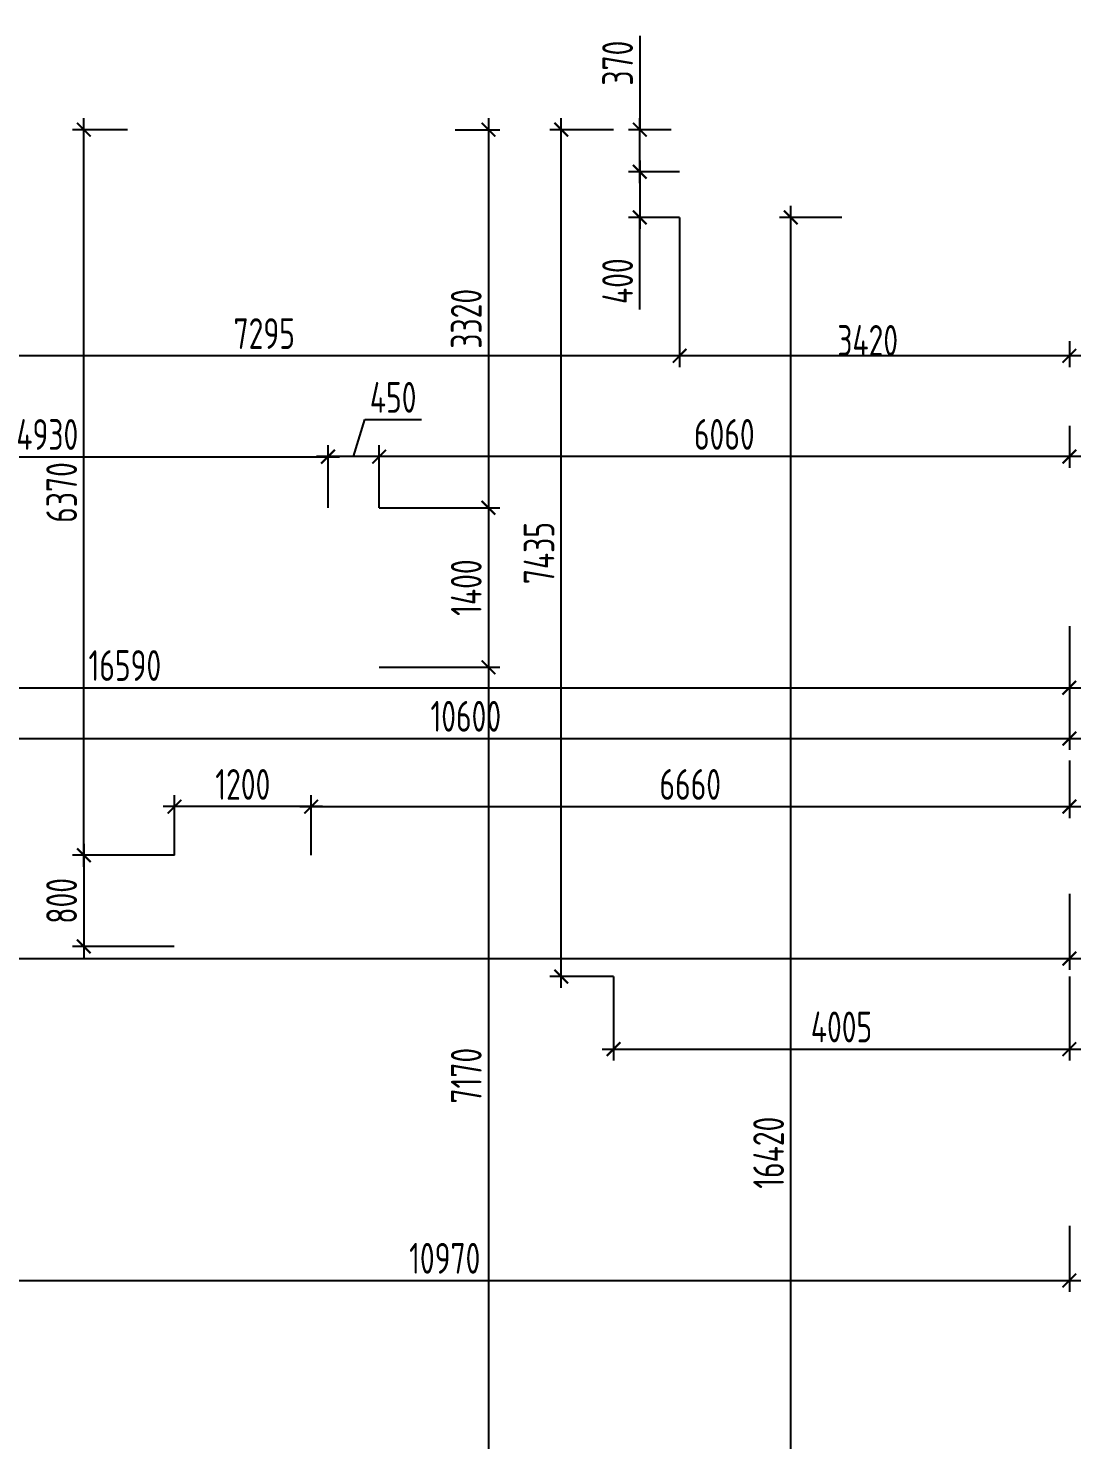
# Model space of a CAD drawing. Header units: millimetres. Extents: x -346952 to 536090, y 55086 to 131231.
# Drawn here: x 520497 to 529739, y 71105 to 83497 of the extents above; entities that cross this region are included whole.
import ezdxf

# ---------------------------------------------------------------- set-up
doc = ezdxf.new("R2010")
doc.units = ezdxf.units.MM
doc.layers.add('Размеры кровли ВК', color=14, linetype='Continuous', lineweight=9)
doc.layers.add('РАЗМЕРЫ КРОВЛИ ОВ', color=204, linetype='Continuous')
doc.layers.get('0').off()
doc.styles.add('ISOCPEUR', font='isocpeur.ttf', dxfattribs={"width": 0.7})
doc.dimstyles.new('R_100', dxfattribs={"dimtxt": 270, "dimasz": 120, "dimexe": 100, "dimexo": 0, "dimgap": 60, "dimtad": 1, "dimdec": 0, "dimrnd": 5, "dimzin": 0, "dimdsep": 46, "dimtxsty": 'ISOCPEUR', "dimblk": 'ARCHTICK', "dimcen": 0, "dimdle": 100, "dimclrd": 256, "dimclre": 256, "dimclrt": 256, "dimadec": 0, "dimazin": 0, "dimtfac": 2, "dimtdec": 0, "dimtofl": 0, "dimtmove": 1, "dimatfit": 3, "dimfxl": 1, "dimtvp": 3, "dimtolj": 1, "dimtzin": 0, "dimarcsym": 0})

# ---------------------------------------------------------------- blocks, each defined once
blk = doc.blocks.new('_ArchTick')
at = {"color": 0, "linetype": 'ByBlock', "const_width": 0.15}
blk.add_lwpolyline([(-0.5, -0.5), (0.5, 0.5)], dxfattribs=at)
blk = doc.blocks.new('*D2098')
at = {"layer": 'РАЗМЕРЫ КРОВЛИ ОВ', "lineweight": -2, "transparency": 16777216}
for p, q in [((529639, 78248), (529639, 77607)), ((512951, 77707), (529739, 77707)), ((513051, 74790), (513051, 77807))]:
    blk.add_line(p, q, dxfattribs=at)
at = {"layer": 'РАЗМЕРЫ КРОВЛИ ОВ', "lineweight": -2, "transparency": 16777216, "xscale": 120, "yscale": 120, "zscale": 120, "rotation": 180}
blk.add_blockref('_ArchTick', (513051, 77707), dxfattribs=at)
at = {"layer": 'РАЗМЕРЫ КРОВЛИ ОВ', "lineweight": -2, "transparency": 16777216, "xscale": 120, "yscale": 120, "zscale": 120}
blk.add_blockref('_ArchTick', (529639, 77707), dxfattribs=at)
at = {"layer": 'РАЗМЕРЫ КРОВЛИ ОВ', "transparency": 16777216, "insert": (521345, 77902), "char_height": 270, "attachment_point": 5, "style": 'ISOCPEUR'}
blk.add_mtext('\\A1;16590', dxfattribs=at)
blk = doc.blocks.new('*D2110')
at = {"layer": 'РАЗМЕРЫ КРОВЛИ ОВ', "lineweight": -2, "transparency": 16777216}
for p, q in [((526217, 81836), (526217, 80521)), ((529639, 80750), (529639, 80521)), ((529739, 80621), (526117, 80621))]:
    blk.add_line(p, q, dxfattribs=at)
at = {"layer": 'РАЗМЕРЫ КРОВЛИ ОВ', "lineweight": -2, "transparency": 16777216, "xscale": 120, "yscale": 120, "zscale": 120, "rotation": 180}
blk.add_blockref('_ArchTick', (526217, 80621), dxfattribs=at)
at = {"layer": 'РАЗМЕРЫ КРОВЛИ ОВ', "lineweight": -2, "transparency": 16777216, "xscale": 120, "yscale": 120, "zscale": 120}
blk.add_blockref('_ArchTick', (529639, 80621), dxfattribs=at)
at = {"layer": 'РАЗМЕРЫ КРОВЛИ ОВ', "transparency": 16777216, "insert": (527868, 80756), "char_height": 270, "attachment_point": 5, "style": 'ISOCPEUR'}
blk.add_mtext('\\A1;3420', dxfattribs=at)
blk = doc.blocks.new('*D2111')
at = {"layer": 'РАЗМЕРЫ КРОВЛИ ОВ', "lineweight": -2, "transparency": 16777216}
for p, q in [((518921, 82486), (518921, 80521)), ((526217, 81836), (526217, 80521)), ((526317, 80621), (518821, 80621))]:
    blk.add_line(p, q, dxfattribs=at)
at = {"layer": 'РАЗМЕРЫ КРОВЛИ ОВ', "lineweight": -2, "transparency": 16777216, "xscale": 120, "yscale": 120, "zscale": 120, "rotation": 180}
blk.add_blockref('_ArchTick', (518921, 80621), dxfattribs=at)
at = {"layer": 'РАЗМЕРЫ КРОВЛИ ОВ', "lineweight": -2, "transparency": 16777216, "xscale": 120, "yscale": 120, "zscale": 120}
blk.add_blockref('_ArchTick', (526217, 80621), dxfattribs=at)
at = {"layer": 'РАЗМЕРЫ КРОВЛИ ОВ', "transparency": 16777216, "insert": (522569, 80816), "char_height": 270, "attachment_point": 5, "style": 'ISOCPEUR'}
blk.add_mtext('\\A1;7295', dxfattribs=at)
blk = doc.blocks.new('*D2112')
at = {"layer": 'РАЗМЕРЫ КРОВЛИ ОВ', "lineweight": -2, "transparency": 16777216}
for p, q in [((529639, 80006), (529639, 79636)), ((523579, 79286), (523579, 79836)), ((529739, 79736), (523479, 79736))]:
    blk.add_line(p, q, dxfattribs=at)
at = {"layer": 'РАЗМЕРЫ КРОВЛИ ОВ', "lineweight": -2, "transparency": 16777216, "xscale": 120, "yscale": 120, "zscale": 120, "rotation": 180}
blk.add_blockref('_ArchTick', (523579, 79736), dxfattribs=at)
at = {"layer": 'РАЗМЕРЫ КРОВЛИ ОВ', "lineweight": -2, "transparency": 16777216, "xscale": 120, "yscale": 120, "zscale": 120}
blk.add_blockref('_ArchTick', (529639, 79736), dxfattribs=at)
at = {"layer": 'РАЗМЕРЫ КРОВЛИ ОВ', "transparency": 16777216, "insert": (526609, 79931), "char_height": 270, "attachment_point": 5, "style": 'ISOCPEUR'}
blk.add_mtext('\\A1;6060', dxfattribs=at)
blk = doc.blocks.new('*D2113')
at = {"layer": 'РАЗМЕРЫ КРОВЛИ ОВ', "lineweight": -2, "transparency": 16777216}
for p, q in [((523354, 79736), (523452, 80061)), ((523452, 80061), (523950, 80061)), ((523129, 79286), (523129, 79836)), ((523579, 79286), (523579, 79836)), ((523679, 79736), (523029, 79736))]:
    blk.add_line(p, q, dxfattribs=at)
at = {"layer": 'РАЗМЕРЫ КРОВЛИ ОВ', "lineweight": -2, "transparency": 16777216, "xscale": 120, "yscale": 120, "zscale": 120, "rotation": 180}
blk.add_blockref('_ArchTick', (523129, 79736), dxfattribs=at)
at = {"layer": 'РАЗМЕРЫ КРОВЛИ ОВ', "lineweight": -2, "transparency": 16777216, "xscale": 120, "yscale": 120, "zscale": 120}
blk.add_blockref('_ArchTick', (523579, 79736), dxfattribs=at)
at = {"layer": 'РАЗМЕРЫ КРОВЛИ ОВ', "transparency": 16777216, "insert": (523701, 80256), "char_height": 270, "attachment_point": 5, "style": 'ISOCPEUR'}
blk.add_mtext('\\A1;450', dxfattribs=at)
blk = doc.blocks.new('*D2115')
at = {"layer": 'РАЗМЕРЫ КРОВЛИ ОВ', "lineweight": -2, "transparency": 16777216}
for p, q in [((524538, 82706), (524538, 79186)), ((524247, 82606), (524638, 82606)), ((523579, 79286), (524638, 79286))]:
    blk.add_line(p, q, dxfattribs=at)
at = {"layer": 'РАЗМЕРЫ КРОВЛИ ОВ', "lineweight": -2, "transparency": 16777216, "xscale": 120, "yscale": 120, "zscale": 120}
for p, rotation in [((524538, 82606), 90), ((524538, 79286), 270)]:
    blk.add_blockref('_ArchTick', p, dxfattribs=dict(at, rotation=rotation))
at = {"layer": 'РАЗМЕРЫ КРОВЛИ ОВ', "transparency": 16777216, "insert": (524343, 80946), "char_height": 270, "attachment_point": 5, "rotation": 90, "style": 'ISOCPEUR'}
blk.add_mtext('\\A1;3320', dxfattribs=at)
blk = doc.blocks.new('*D2116')
at = {"layer": 'РАЗМЕРЫ КРОВЛИ ОВ', "lineweight": -2, "transparency": 16777216}
for p, q in [((524538, 79386), (524538, 77786)), ((523579, 79286), (524638, 79286)), ((523579, 77886), (524638, 77886))]:
    blk.add_line(p, q, dxfattribs=at)
at = {"layer": 'РАЗМЕРЫ КРОВЛИ ОВ', "lineweight": -2, "transparency": 16777216, "xscale": 120, "yscale": 120, "zscale": 120}
for p, rotation in [((524538, 79286), 90), ((524538, 77886), 270)]:
    blk.add_blockref('_ArchTick', p, dxfattribs=dict(at, rotation=rotation))
at = {"layer": 'РАЗМЕРЫ КРОВЛИ ОВ', "transparency": 16777216, "insert": (524343, 78586), "char_height": 270, "attachment_point": 5, "rotation": 90, "style": 'ISOCPEUR'}
blk.add_mtext('\\A1;1400', dxfattribs=at)
blk = doc.blocks.new('*D2117')
at = {"layer": 'РАЗМЕРЫ КРОВЛИ ОВ', "lineweight": -2, "transparency": 16777216}
for p, q in [((524538, 77986), (524538, 70616)), ((523579, 77886), (524638, 77886)), ((524139, 70716), (524638, 70716))]:
    blk.add_line(p, q, dxfattribs=at)
at = {"layer": 'РАЗМЕРЫ КРОВЛИ ОВ', "lineweight": -2, "transparency": 16777216, "xscale": 120, "yscale": 120, "zscale": 120}
for p, rotation in [((524538, 77886), 90), ((524538, 70716), 270)]:
    blk.add_blockref('_ArchTick', p, dxfattribs=dict(at, rotation=rotation))
at = {"layer": 'РАЗМЕРЫ КРОВЛИ ОВ', "transparency": 16777216, "insert": (524343, 74301), "char_height": 270, "attachment_point": 5, "rotation": 90, "style": 'ISOCPEUR'}
blk.add_mtext('\\A1;7170', dxfattribs=at)
blk = doc.blocks.new('*D2164')
at = {"layer": 'РАЗМЕРЫ КРОВЛИ ОВ', "lineweight": -2, "transparency": 16777216}
for p, q in [((518669, 72961), (518669, 72403)), ((529639, 72982), (529639, 72403)), ((518569, 72503), (529739, 72503))]:
    blk.add_line(p, q, dxfattribs=at)
at = {"layer": 'РАЗМЕРЫ КРОВЛИ ОВ', "lineweight": -2, "transparency": 16777216, "xscale": 120, "yscale": 120, "zscale": 120, "rotation": 180}
blk.add_blockref('_ArchTick', (518669, 72503), dxfattribs=at)
at = {"layer": 'РАЗМЕРЫ КРОВЛИ ОВ', "lineweight": -2, "transparency": 16777216, "xscale": 120, "yscale": 120, "zscale": 120}
blk.add_blockref('_ArchTick', (529639, 72503), dxfattribs=at)
at = {"layer": 'РАЗМЕРЫ КРОВЛИ ОВ', "transparency": 16777216, "insert": (524154, 72698), "char_height": 270, "attachment_point": 5, "style": 'ISOCPEUR'}
blk.add_mtext('\\A1;10970', dxfattribs=at)
blk = doc.blocks.new('*D2203')
at = {"layer": 'РАЗМЕРЫ КРОВЛИ ОВ', "lineweight": -2, "transparency": 16777216}
for p, q in [((525867, 82336), (525867, 81736)), ((526217, 82236), (525767, 82236)), ((526217, 81836), (525767, 81836)), ((525867, 81027), (525867, 81836))]:
    blk.add_line(p, q, dxfattribs=at)
at = {"layer": 'РАЗМЕРЫ КРОВЛИ ОВ', "lineweight": -2, "transparency": 16777216, "xscale": 120, "yscale": 120, "zscale": 120}
for p, rotation in [((525867, 82236), 90), ((525867, 81836), 270)]:
    blk.add_blockref('_ArchTick', p, dxfattribs=dict(at, rotation=rotation))
at = {"layer": 'РАЗМЕРЫ КРОВЛИ ОВ', "transparency": 16777216, "insert": (525672, 81276), "char_height": 270, "attachment_point": 5, "rotation": 90, "style": 'ISOCPEUR'}
blk.add_mtext('\\A1;400', dxfattribs=at)
blk = doc.blocks.new('*D2204')
at = {"layer": 'РАЗМЕРЫ КРОВЛИ ОВ', "lineweight": -2, "transparency": 16777216}
for p, q in [((525867, 83429), (525867, 82606)), ((525867, 82136), (525867, 82706)), ((526142, 82606), (525767, 82606)), ((526217, 82236), (525767, 82236))]:
    blk.add_line(p, q, dxfattribs=at)
at = {"layer": 'РАЗМЕРЫ КРОВЛИ ОВ', "lineweight": -2, "transparency": 16777216, "xscale": 120, "yscale": 120, "zscale": 120}
for p, rotation in [((525867, 82606), 90), ((525867, 82236), 270)]:
    blk.add_blockref('_ArchTick', p, dxfattribs=dict(at, rotation=rotation))
at = {"layer": 'РАЗМЕРЫ КРОВЛИ ОВ', "transparency": 16777216, "insert": (525672, 83190), "char_height": 270, "attachment_point": 5, "rotation": 90, "style": 'ISOCPEUR'}
blk.add_mtext('\\A1;370', dxfattribs=at)
blk = doc.blocks.new('*D2208')
at = {"layer": 'РАЗМЕРЫ КРОВЛИ ОВ', "lineweight": -2, "transparency": 16777216}
for p, q in [((527193, 65315), (527193, 81936)), ((527642, 81836), (527093, 81836)), ((528367, 65415), (527093, 65415))]:
    blk.add_line(p, q, dxfattribs=at)
at = {"layer": 'РАЗМЕРЫ КРОВЛИ ОВ', "lineweight": -2, "transparency": 16777216, "xscale": 120, "yscale": 120, "zscale": 120}
for p, rotation in [((527193, 81836), 90), ((527193, 65415), 270)]:
    blk.add_blockref('_ArchTick', p, dxfattribs=dict(at, rotation=rotation))
at = {"layer": 'РАЗМЕРЫ КРОВЛИ ОВ', "transparency": 16777216, "insert": (526998, 73625), "char_height": 270, "attachment_point": 5, "rotation": 90, "style": 'ISOCPEUR'}
blk.add_mtext('\\A1;16420', dxfattribs=at)
blk = doc.blocks.new('*D2212')
at = {"layer": 'РАЗМЕРЫ КРОВЛИ ОВ', "lineweight": -2, "transparency": 16777216}
for p, q in [((518198, 79250), (518198, 79835)), ((523129, 79286), (523129, 79835)), ((518098, 79735), (523229, 79735))]:
    blk.add_line(p, q, dxfattribs=at)
at = {"layer": 'РАЗМЕРЫ КРОВЛИ ОВ', "lineweight": -2, "transparency": 16777216, "xscale": 120, "yscale": 120, "zscale": 120, "rotation": 180}
blk.add_blockref('_ArchTick', (518198, 79735), dxfattribs=at)
at = {"layer": 'РАЗМЕРЫ КРОВЛИ ОВ', "lineweight": -2, "transparency": 16777216, "xscale": 120, "yscale": 120, "zscale": 120}
blk.add_blockref('_ArchTick', (523129, 79735), dxfattribs=at)
at = {"layer": 'РАЗМЕРЫ КРОВЛИ ОВ', "transparency": 16777216, "insert": (520664, 79930), "char_height": 270, "attachment_point": 5, "style": 'ISOCPEUR'}
blk.add_mtext('\\A1;4930', dxfattribs=at)
blk = doc.blocks.new('*D2403')
at = {"layer": 'РАЗМЕРЫ КРОВЛИ ОВ', "lineweight": -2, "transparency": 16777216}
for p, q in [((529639, 77068), (529639, 76563)), ((522981, 76236), (522981, 76763)), ((522881, 76663), (529739, 76663))]:
    blk.add_line(p, q, dxfattribs=at)
at = {"layer": 'РАЗМЕРЫ КРОВЛИ ОВ', "lineweight": -2, "transparency": 16777216, "xscale": 120, "yscale": 120, "zscale": 120, "rotation": 180}
blk.add_blockref('_ArchTick', (522981, 76663), dxfattribs=at)
at = {"layer": 'РАЗМЕРЫ КРОВЛИ ОВ', "lineweight": -2, "transparency": 16777216, "xscale": 120, "yscale": 120, "zscale": 120}
blk.add_blockref('_ArchTick', (529639, 76663), dxfattribs=at)
at = {"layer": 'РАЗМЕРЫ КРОВЛИ ОВ', "transparency": 16777216, "insert": (526310, 76858), "char_height": 270, "attachment_point": 5, "style": 'ISOCPEUR'}
blk.add_mtext('\\A1;6660', dxfattribs=at)
blk = doc.blocks.new('*D2404')
at = {"layer": 'РАЗМЕРЫ КРОВЛИ ОВ', "lineweight": -2, "transparency": 16777216}
for p, q in [((521781, 76236), (521781, 76763)), ((522981, 76236), (522981, 76763)), ((523081, 76663), (521681, 76663))]:
    blk.add_line(p, q, dxfattribs=at)
at = {"layer": 'РАЗМЕРЫ КРОВЛИ ОВ', "lineweight": -2, "transparency": 16777216, "xscale": 120, "yscale": 120, "zscale": 120, "rotation": 180}
blk.add_blockref('_ArchTick', (521781, 76663), dxfattribs=at)
at = {"layer": 'РАЗМЕРЫ КРОВЛИ ОВ', "lineweight": -2, "transparency": 16777216, "xscale": 120, "yscale": 120, "zscale": 120}
blk.add_blockref('_ArchTick', (522981, 76663), dxfattribs=at)
at = {"layer": 'РАЗМЕРЫ КРОВЛИ ОВ', "transparency": 16777216, "insert": (522381, 76858), "char_height": 270, "attachment_point": 5, "style": 'ISOCPEUR'}
blk.add_mtext('\\A1;1200', dxfattribs=at)
blk = doc.blocks.new('*D2405')
at = {"layer": 'РАЗМЕРЫ КРОВЛИ ОВ', "lineweight": -2, "transparency": 16777216}
for p, q in [((520985, 76336), (520985, 75336)), ((521781, 76236), (520885, 76236)), ((521779, 75436), (520885, 75436))]:
    blk.add_line(p, q, dxfattribs=at)
at = {"layer": 'РАЗМЕРЫ КРОВЛИ ОВ', "lineweight": -2, "transparency": 16777216, "xscale": 120, "yscale": 120, "zscale": 120}
for p, rotation in [((520985, 76236), 90), ((520985, 75436), 270)]:
    blk.add_blockref('_ArchTick', p, dxfattribs=dict(at, rotation=rotation))
at = {"layer": 'РАЗМЕРЫ КРОВЛИ ОВ', "transparency": 16777216, "insert": (520790, 75836), "char_height": 270, "attachment_point": 5, "rotation": 90, "style": 'ISOCPEUR'}
blk.add_mtext('\\A1;800', dxfattribs=at)
blk = doc.blocks.new('*D2406')
at = {"layer": 'РАЗМЕРЫ КРОВЛИ ОВ', "lineweight": -2, "transparency": 16777216}
for p, q in [((520985, 76136), (520985, 82706)), ((521368, 82606), (520885, 82606)), ((521781, 76236), (520885, 76236))]:
    blk.add_line(p, q, dxfattribs=at)
at = {"layer": 'РАЗМЕРЫ КРОВЛИ ОВ', "lineweight": -2, "transparency": 16777216, "xscale": 120, "yscale": 120, "zscale": 120}
for p, rotation in [((520985, 82606), 90), ((520985, 76236), 270)]:
    blk.add_blockref('_ArchTick', p, dxfattribs=dict(at, rotation=rotation))
at = {"layer": 'РАЗМЕРЫ КРОВЛИ ОВ', "transparency": 16777216, "insert": (520790, 79421), "char_height": 270, "attachment_point": 5, "rotation": 90, "style": 'ISOCPEUR'}
blk.add_mtext('\\A1;6370', dxfattribs=at)
blk = doc.blocks.new('*D2493')
at = {"layer": 'Размеры кровли ВК', "lineweight": -2, "transparency": 16777216}
for p, q in [((508948, 77096), (508948, 75229)), ((529639, 75898), (529639, 75229)), ((508848, 75329), (529739, 75329))]:
    blk.add_line(p, q, dxfattribs=at)
at = {"layer": 'Размеры кровли ВК', "lineweight": -2, "transparency": 16777216, "xscale": 120, "yscale": 120, "zscale": 120, "rotation": 180}
blk.add_blockref('_ArchTick', (508948, 75329), dxfattribs=at)
at = {"layer": 'Размеры кровли ВК', "lineweight": -2, "transparency": 16777216, "xscale": 120, "yscale": 120, "zscale": 120}
blk.add_blockref('_ArchTick', (529639, 75329), dxfattribs=at)
at = {"layer": 'Размеры кровли ВК', "transparency": 16777216, "insert": (519294, 75524), "char_height": 270, "attachment_point": 5, "style": 'ISOCPEUR'}
blk.add_mtext('\\A1;20690', dxfattribs=at)
blk = doc.blocks.new('*D2497')
at = {"layer": 'Размеры кровли ВК', "lineweight": -2, "transparency": 16777216}
for p, q in [((519039, 82606), (519039, 77161)), ((529639, 77841), (529639, 77161)), ((518939, 77261), (529739, 77261))]:
    blk.add_line(p, q, dxfattribs=at)
at = {"layer": 'Размеры кровли ВК', "lineweight": -2, "transparency": 16777216, "xscale": 120, "yscale": 120, "zscale": 120, "rotation": 180}
blk.add_blockref('_ArchTick', (519039, 77261), dxfattribs=at)
at = {"layer": 'Размеры кровли ВК', "lineweight": -2, "transparency": 16777216, "xscale": 120, "yscale": 120, "zscale": 120}
blk.add_blockref('_ArchTick', (529639, 77261), dxfattribs=at)
at = {"layer": 'Размеры кровли ВК', "transparency": 16777216, "insert": (524339, 77456), "char_height": 270, "attachment_point": 5, "style": 'ISOCPEUR'}
blk.add_mtext('\\A1;10600', dxfattribs=at)
blk = doc.blocks.new('*D3744')
at = {"layer": 'РАЗМЕРЫ КРОВЛИ ОВ', "lineweight": -2, "transparency": 16777216}
for p, q in [((525637, 75172), (525637, 74434)), ((529639, 75172), (529639, 74434)), ((525537, 74534), (529739, 74534))]:
    blk.add_line(p, q, dxfattribs=at)
at = {"layer": 'РАЗМЕРЫ КРОВЛИ ОВ', "lineweight": -2, "transparency": 16777216, "xscale": 120, "yscale": 120, "zscale": 120, "rotation": 180}
blk.add_blockref('_ArchTick', (525637, 74534), dxfattribs=at)
at = {"layer": 'РАЗМЕРЫ КРОВЛИ ОВ', "lineweight": -2, "transparency": 16777216, "xscale": 120, "yscale": 120, "zscale": 120}
blk.add_blockref('_ArchTick', (529639, 74534), dxfattribs=at)
at = {"layer": 'РАЗМЕРЫ КРОВЛИ ОВ', "transparency": 16777216, "insert": (527638, 74729), "char_height": 270, "attachment_point": 5, "style": 'ISOCPEUR'}
blk.add_mtext('\\A1;4005', dxfattribs=at)
blk = doc.blocks.new('*D3745')
at = {"layer": 'РАЗМЕРЫ КРОВЛИ ОВ', "lineweight": -2, "transparency": 16777216}
for p, q in [((525177, 75072), (525177, 82706)), ((525637, 82606), (525077, 82606)), ((525637, 75172), (525077, 75172))]:
    blk.add_line(p, q, dxfattribs=at)
at = {"layer": 'РАЗМЕРЫ КРОВЛИ ОВ', "lineweight": -2, "transparency": 16777216, "xscale": 120, "yscale": 120, "zscale": 120}
for p, rotation in [((525177, 82606), 90), ((525177, 75172), 270)]:
    blk.add_blockref('_ArchTick', p, dxfattribs=dict(at, rotation=rotation))
at = {"layer": 'РАЗМЕРЫ КРОВЛИ ОВ', "transparency": 16777216, "insert": (524982, 78889), "char_height": 270, "attachment_point": 5, "rotation": 90, "style": 'ISOCPEUR'}
blk.add_mtext('\\A1;7435', dxfattribs=at)

msp = doc.modelspace()

# ---------------------------------------------------------------- dimensions: what is measured, and where the dimension line sits
at = {"layer": 'Размеры кровли ВК'}
for base, p1, p2, picture, middle in [((529639.3, 77260.8), (519039.3, 82605.7), (529639.3, 77841.5), '*D2497', (524339.3, 77455.8)), ((529639.3, 75329), (508948.4, 77095.5), (529639.3, 75897.7), '*D2493', (519293.8, 75524))]:
    dim = msp.add_linear_dim(base=base, p1=p1, p2=p2, dimstyle='R_100', override={"dimpost": '\\X'}, dxfattribs=at)
    dim.commit()
    dim.dimension.update_dxf_attribs({"geometry": picture, "text_midpoint": middle})
at = {"layer": 'РАЗМЕРЫ КРОВЛИ ОВ'}
for base, p2, picture, middle in [((525867.1, 82605.7), (526142.1, 82605.7), '*D2204', (526088.9, 83189.9)), ((525867.1, 81835.7), (526217.4, 81835.7), '*D2203', (525913.4, 81275.6))]:
    dim = msp.add_linear_dim(base=base, p1=(526217.4, 82235.7), p2=p2, angle=90, dimstyle='R_100', override={"dimpost": '\\X'}, dxfattribs=at)
    dim.commit()
    dim.dimension.update_dxf_attribs({"geometry": picture, "text_midpoint": middle, "dimtype": 160})
for base, p1, p2, picture, middle in [((520985.5, 82605.7), (521780.9, 76235.8), (521367.6, 82605.7), '*D2406', (520790.5, 79420.8)), ((524538.2, 79285.7), (524247.1, 82605.7), (523579.3, 79285.7), '*D2115', (524343.2, 80945.7)), ((525177.4, 82605.7), (525636.7, 75172.1), (525636.7, 82605.7), '*D3745', (524982.4, 78888.9)), ((527193.3, 81835.7), (528367.4, 65414.6), (527642.4, 81835.7), '*D2208', (526998.3, 73625.1)), ((524538.2, 77885.7), (523579.3, 79285.7), (523579.3, 77885.7), '*D2116', (524343.2, 78585.7)), ((524538.2, 70715.7), (523579.3, 77885.7), (524139.3, 70715.7), '*D2117', (524343.2, 74300.7)), ((520985.5, 75435.8), (521780.9, 76235.8), (521778.9, 75435.8), '*D2405', (520790.5, 75835.8))]:
    dim = msp.add_linear_dim(base=base, p1=p1, p2=p2, angle=90, dimstyle='R_100', override={"dimpost": '\\X'}, dxfattribs=at)
    dim.commit()
    dim.dimension.update_dxf_attribs({"geometry": picture, "text_midpoint": middle})
for base, p1, p2, picture, middle in [((518920.5, 80620.9), (526217.4, 81835.7), (518920.5, 82485.7), '*D2111', (522569, 80815.9)), ((523129.3, 79736.2), (523579.3, 79285.7), (523129.3, 79285.7), '*D2113', (523511.8, 80256.2)), ((523129.3, 79735), (518197.9, 79250.4), (523129.3, 79285.7), '*D2212', (520663.6, 79930)), ((523579.3, 79736.2), (529639.3, 80006.1), (523579.3, 79285.7), '*D2112', (526609.3, 79931.2)), ((529639.3, 77706.8), (513050.7, 74790.1), (529639.3, 78248.1), '*D2098', (521345, 77901.8)), ((521780.9, 76662.7), (522980.9, 76235.8), (521780.9, 76235.8), '*D2404', (522380.9, 76857.7)), ((529639.3, 76662.7), (522980.9, 76235.8), (529639.3, 77067.5), '*D2403', (526310.1, 76857.7)), ((529639.3, 74534), (525636.7, 75172.1), (529639.3, 75172.1), '*D3744', (527638, 74729)), ((529639.3, 72502.5), (518669.3, 72960.7), (529639.3, 72981.5), '*D2164', (524154.3, 72697.5))]:
    dim = msp.add_linear_dim(base=base, p1=p1, p2=p2, dimstyle='R_100', override={"dimpost": '\\X'}, dxfattribs=at)
    dim.commit()
    dim.dimension.update_dxf_attribs({"geometry": picture, "text_midpoint": middle})
dim = msp.add_linear_dim(base=(526217.4, 80620.9), p1=(529639.3, 80750.1), p2=(526217.4, 81835.7), dimstyle='R_100', override={"dimpost": '\\X'}, dxfattribs=at)
dim.commit()
dim.dimension.update_dxf_attribs({"geometry": '*D2110', "text_midpoint": (527868.4, 80560.9), "dimtype": 160})

doc.saveas('drawing.dxf')
